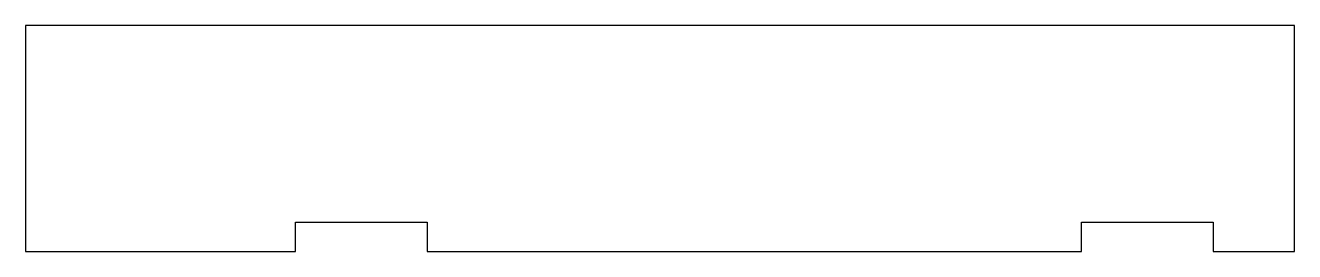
# Model space of a CAD drawing. Header units: metres. Extents: x -18.5 to 13.8, y -1.1 to 46.5.
# Drawn here: x -18.55 to 13.75, y 40.76 to 46.5 of the extents above.
import ezdxf

# ---------------------------------------------------------------- set-up
doc = ezdxf.new("R2010")
doc.units = ezdxf.units.M

msp = doc.modelspace()

# ---------------------------------------------------------------- linework, layer by layer
for p, q in [((-18.098, 46.5), (-18.55, 46.5)), ((-18.55, 46.5), (-18.55, 45.829)), ((-17.085, 46.5), (-18.098, 46.5)), ((-12.527, 46.5), (-17.085, 46.5)), ((-12.311, 46.5), (-12.527, 46.5)), ((-12.026, 46.5), (-12.311, 46.5)), ((-11.686, 46.5), (-12.026, 46.5)), ((-11.318, 46.5), (-11.686, 46.5)), ((-10.955, 46.5), (-11.318, 46.5)), ((-10.633, 46.5), (-10.955, 46.5)), ((-10.383, 46.5), (-10.633, 46.5)), ((-10.227, 46.5), (-10.383, 46.5)), ((-5.177, 46.5), (-10.227, 46.5)), ((-4.37, 46.5), (-5.177, 46.5)), ((9.816, 46.5), (-4.37, 46.5)), ((9.917, 46.5), (9.816, 46.5)), ((10.107, 46.5), (9.917, 46.5)), ((10.375, 46.5), (10.107, 46.5)), ((10.698, 46.5), (10.375, 46.5)), ((11.042, 46.5), (10.698, 46.5)), ((11.376, 46.5), (11.042, 46.5)), ((11.669, 46.5), (11.376, 46.5)), ((11.902, 46.5), (11.669, 46.5)), ((12.062, 46.5), (11.902, 46.5)), ((13.75, 46.5), (12.062, 46.5)), ((13.75, 42.003), (13.75, 46.5)), ((-18.55, 45.829), (-18.55, 45.793)), ((-18.55, 45.793), (-18.55, 45.72)), ((-18.55, 45.72), (-18.55, 45.611)), ((-18.55, 45.611), (-18.55, 45.471)), ((-18.55, 45.471), (-18.55, 41.699)), ((13.75, 40.756), (13.75, 42.003)), ((-18.55, 41.699), (-18.55, 41.675)), ((-18.55, 41.675), (-18.55, 41.646)), ((-18.55, 41.646), (-18.55, 40.756)), ((-11.675, 40.756), (-11.675, 41.5)), ((-11.675, 41.5), (-10.963, 41.5)), ((-10.963, 41.5), (-8.325, 41.5)), ((-8.325, 41.5), (-8.325, 40.756)), ((8.325, 40.756), (8.325, 41.5)), ((8.325, 41.5), (9.037, 41.5)), ((9.037, 41.5), (11.675, 41.5)), ((9.037, 41.5), (9.037, 41.5)), ((11.675, 41.5), (11.675, 40.756)), ((-18.55, 40.756), (-12.765, 40.756)), ((-12.765, 40.756), (-11.675, 40.756)), ((-8.325, 40.756), (5.654, 40.756)), ((5.654, 40.756), (8.325, 40.756)), ((11.675, 40.756), (11.953, 40.756)), ((11.953, 40.756), (13.75, 40.756))]:
    msp.add_line(p, q)

doc.saveas('drawing.dxf')
